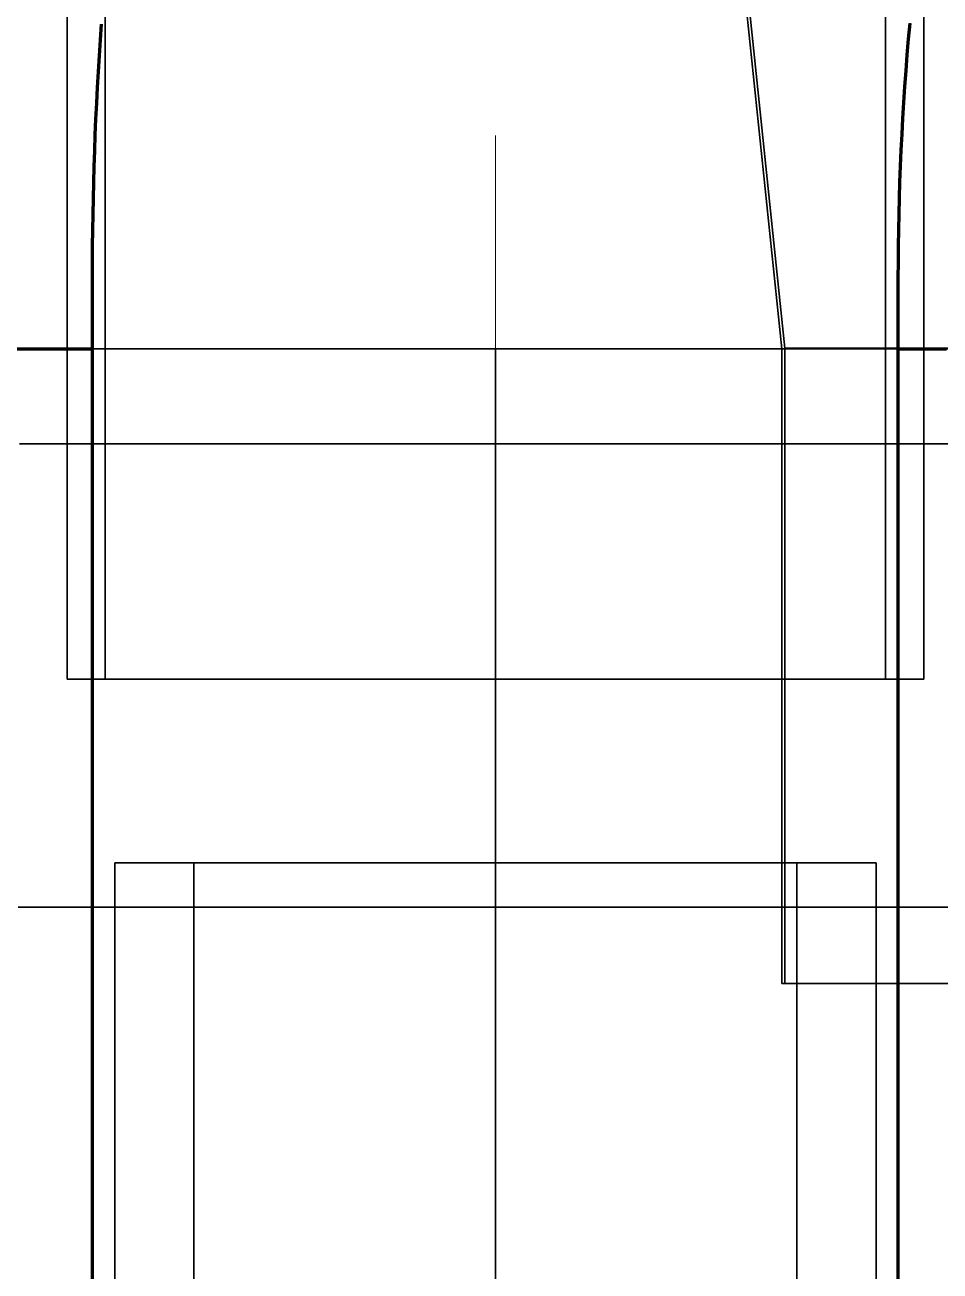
# Model space of a CAD drawing. Header units: millimetres. Extents: x 0 to 2382, y 0 to 420.
# Drawn here: x 287.93 to 290.814, y 310.832 to 314.759 of the extents above; entities that cross this region are included whole.
import ezdxf

# ---------------------------------------------------------------- set-up
doc = ezdxf.new("R2010")
doc.units = ezdxf.units.MM
doc.linetypes.add('IRAM-E-TRAZOS', pattern=[5, 4, -1])
doc.linetypes.add('IRAM-F-TRAZO-PUNTO', pattern=[20, 15, -2, 1, -2])
for name, color, linetype, lineweight in [('01-VISIBLE', 7, 'CONTINUOUS', 70), ('02-OCULTA', 4, 'IRAM-E-TRAZOS', 35), ('03-EJE', 1, 'IRAM-F-TRAZO-PUNTO', 18), ('08-FINA', 5, 'CONTINUOUS', 18)]:
    doc.layers.add(name, color=color, linetype=linetype, lineweight=lineweight)

msp = doc.modelspace()

# ---------------------------------------------------------------- linework, layer by layer
at = {"layer": '01-VISIBLE'}
for p, q in [((288.1425, 285), (288.1425, 313.9621)), ((290.6825, 285), (290.6825, 313.9621))]:
    msp.add_line(p, q, dxfattribs=at)
for points in [[(288.1425, 313.9621), (288.1426, 314.0121), (288.1429, 314.0621), (288.1435, 314.1121), (288.1443, 314.1621), (288.1453, 314.2121), (288.1465, 314.2621), (288.1479, 314.3121), (288.1496, 314.362), (288.1515, 314.412), (288.1536, 314.462), (288.1559, 314.5119), (288.1585, 314.5619), (288.1612, 314.6118), (288.1642, 314.6617), (288.1675, 314.7116), (288.1709, 314.7615)], [(290.6825, 313.9621), (290.6826, 314.0123), (290.6831, 314.0625), (290.6838, 314.1127), (290.6848, 314.163), (290.6861, 314.2132), (290.6877, 314.2634), (290.6896, 314.3136), (290.6917, 314.3638), (290.6942, 314.4139), (290.6969, 314.4641), (290.7, 314.5142), (290.7033, 314.5643), (290.7069, 314.6144), (290.7108, 314.6645), (290.715, 314.7146), (290.7195, 314.7646)], [(287.8901, 313.7382), (287.9406, 313.7382), (287.991, 313.7382), (288.0415, 313.7382), (288.092, 313.7382), (288.1425, 313.7382)], [(290.6825, 313.7382), (290.733, 313.7382), (290.7835, 313.7382), (290.834, 313.7382)]]:
    msp.add_lwpolyline(points, dxfattribs=at)
at = {"layer": '02-OCULTA'}
for p, q in [((288.0625, 312.6969), (288.0625, 316.1969)), ((288.1825, 312.6969), (288.1825, 316.1969)), ((290.6425, 312.6969), (290.6425, 316.1969)), ((290.7625, 312.6969), (290.7625, 316.1969)), ((290.315, 313.7382), (290.19, 314.9382)), ((290.1989, 314.9504), (290.325, 313.7403)), ((288.1425, 313.9621), (288.1425, 285)), ((290.6825, 313.9621), (290.6825, 285)), ((289.4125, 313.7382), (289.4125, 309.461)), ((292.913, 313.7382), (290.315, 313.7382)), ((290.315, 311.7382), (290.315, 313.7382)), ((290.325, 313.7403), (290.325, 311.7382)), ((290.325, 313.7403), (292.923, 313.7403)), ((288.2125, 219.685), (288.2125, 312.1182)), ((288.4625, 219.685), (288.4625, 312.1182)), ((290.3625, 219.685), (290.3625, 312.1182)), ((290.6125, 219.685), (290.6125, 312.1182)), ((290.315, 311.7382), (292.913, 311.7382)), ((290.325, 311.7382), (290.315, 311.7382)), ((290.325, 311.7382), (292.923, 311.7382))]:
    msp.add_line(p, q, dxfattribs=at)
for points in [[(288.1709, 314.7615), (288.1675, 314.7116), (288.1642, 314.6617), (288.1612, 314.6118), (288.1585, 314.5619), (288.1559, 314.5119), (288.1536, 314.462), (288.1515, 314.412), (288.1496, 314.362), (288.1479, 314.3121), (288.1465, 314.2621), (288.1453, 314.2121), (288.1443, 314.1621), (288.1435, 314.1121), (288.1429, 314.0621), (288.1426, 314.0121), (288.1425, 313.9621)], [(290.7195, 314.7646), (290.715, 314.7146), (290.7108, 314.6645), (290.7069, 314.6144), (290.7033, 314.5643), (290.7, 314.5142), (290.6969, 314.4641), (290.6942, 314.4139), (290.6917, 314.3638), (290.6896, 314.3136), (290.6877, 314.2634), (290.6861, 314.2132), (290.6848, 314.163), (290.6838, 314.1127), (290.6831, 314.0625), (290.6826, 314.0123), (290.6825, 313.9621)], [(289.4125, 313.7382), (289.3624, 313.7382), (289.3122, 313.7382), (289.2621, 313.7382), (289.2119, 313.7382), (289.1618, 313.7382), (289.1116, 313.7382), (289.0615, 313.7382), (289.0113, 313.7382), (288.9612, 313.7382), (288.911, 313.7382), (288.8609, 313.7382), (288.8107, 313.7382), (288.7606, 313.7382), (288.7104, 313.7382), (288.6603, 313.7382), (288.6101, 313.7382), (288.56, 313.7382), (288.5098, 313.7382), (288.4597, 313.7382), (288.4095, 313.7382), (288.3594, 313.7382), (288.3092, 313.7382), (288.2591, 313.7382), (288.2089, 313.7382), (288.1588, 313.7382), (288.1086, 313.7382), (288.0585, 313.7382), (288.0083, 313.7382), (287.9582, 313.7382), (287.908, 313.7382)], [(287.908, 313.7382), (287.9582, 313.7382), (288.0083, 313.7382), (288.0585, 313.7382), (288.1086, 313.7382), (288.1588, 313.7382), (288.2089, 313.7382), (288.2591, 313.7382), (288.3092, 313.7382), (288.3594, 313.7382), (288.4095, 313.7382), (288.4597, 313.7382), (288.5098, 313.7382), (288.56, 313.7382), (288.6101, 313.7382), (288.6603, 313.7382), (288.7104, 313.7382), (288.7606, 313.7382), (288.8107, 313.7382), (288.8609, 313.7382), (288.911, 313.7382), (288.9612, 313.7382), (289.0113, 313.7382), (289.0615, 313.7382), (289.1116, 313.7382), (289.1618, 313.7382), (289.2119, 313.7382), (289.2621, 313.7382), (289.3122, 313.7382), (289.3624, 313.7382), (289.4125, 313.7382), (289.4626, 313.7382), (289.5128, 313.7382), (289.5629, 313.7382), (289.6131, 313.7382), (289.6632, 313.7382), (289.7134, 313.7382), (289.7635, 313.7382), (289.8137, 313.7382), (289.8638, 313.7382), (289.914, 313.7382), (289.9641, 313.7382), (290.0143, 313.7382), (290.0644, 313.7382), (290.1146, 313.7382), (290.1647, 313.7382), (290.2149, 313.7382), (290.265, 313.7382), (290.3152, 313.7382), (290.3653, 313.7382), (290.4155, 313.7382), (290.4656, 313.7382), (290.5158, 313.7382), (290.5659, 313.7382), (290.6161, 313.7382), (290.6662, 313.7382), (290.7164, 313.7382), (290.7665, 313.7382), (290.8167, 313.7382)], [(289.4125, 313.7382), (289.3624, 313.7382), (289.3122, 313.7382), (289.2621, 313.7382), (289.2119, 313.7382), (289.1618, 313.7382), (289.1116, 313.7382), (289.0615, 313.7382), (289.0113, 313.7382), (288.9612, 313.7382), (288.911, 313.7382), (288.8609, 313.7382), (288.8107, 313.7382), (288.7606, 313.7382), (288.7104, 313.7382), (288.6603, 313.7382), (288.6101, 313.7382), (288.56, 313.7382), (288.5098, 313.7382), (288.4597, 313.7382), (288.4095, 313.7382), (288.3594, 313.7382), (288.3092, 313.7382), (288.2591, 313.7382), (288.2089, 313.7382), (288.1588, 313.7382), (288.1086, 313.7382), (288.0585, 313.7382), (288.0083, 313.7382), (287.9582, 313.7382), (287.908, 313.7382)], [(287.908, 313.7382), (287.9582, 313.7382), (288.0083, 313.7382), (288.0585, 313.7382), (288.1086, 313.7382), (288.1588, 313.7382), (288.2089, 313.7382), (288.2591, 313.7382), (288.3092, 313.7382), (288.3594, 313.7382), (288.4095, 313.7382), (288.4597, 313.7382), (288.5098, 313.7382), (288.56, 313.7382), (288.6101, 313.7382), (288.6603, 313.7382), (288.7104, 313.7382), (288.7606, 313.7382), (288.8107, 313.7382), (288.8609, 313.7382), (288.911, 313.7382), (288.9612, 313.7382), (289.0113, 313.7382), (289.0615, 313.7382), (289.1116, 313.7382), (289.1618, 313.7382), (289.2119, 313.7382), (289.2621, 313.7382), (289.3122, 313.7382), (289.3624, 313.7382), (289.4125, 313.7382), (289.4626, 313.7382), (289.5128, 313.7382), (289.5629, 313.7382), (289.6131, 313.7382), (289.6632, 313.7382), (289.7134, 313.7382), (289.7635, 313.7382), (289.8137, 313.7382), (289.8638, 313.7382), (289.914, 313.7382), (289.9641, 313.7382), (290.0143, 313.7382), (290.0644, 313.7382), (290.1146, 313.7382), (290.1647, 313.7382), (290.2149, 313.7382), (290.265, 313.7382), (290.3152, 313.7382), (290.3653, 313.7382), (290.4155, 313.7382), (290.4656, 313.7382), (290.5158, 313.7382), (290.5659, 313.7382), (290.6161, 313.7382), (290.6662, 313.7382), (290.7164, 313.7382), (290.7665, 313.7382), (290.8167, 313.7382)], [(289.4125, 313.7382), (289.3624, 313.7382), (289.3122, 313.7382), (289.2621, 313.7382), (289.2119, 313.7382), (289.1618, 313.7382), (289.1117, 313.7382), (289.0615, 313.7382), (289.0114, 313.7382), (288.9612, 313.7382), (288.9111, 313.7382), (288.861, 313.7382), (288.8108, 313.7382), (288.7607, 313.7382), (288.7106, 313.7382), (288.6604, 313.7382), (288.6103, 313.7382), (288.5601, 313.7382), (288.51, 313.7382), (288.4599, 313.7382), (288.4097, 313.7382), (288.3596, 313.7382), (288.3094, 313.7382), (288.2593, 313.7382), (288.2092, 313.7382), (288.159, 313.7382), (288.1089, 313.7382), (288.0587, 313.7382), (288.0086, 313.7382), (287.9585, 313.7382), (287.9083, 313.7382)], [(287.9083, 313.7382), (287.9585, 313.7382), (288.0086, 313.7382), (288.0587, 313.7382), (288.1089, 313.7382), (288.159, 313.7382), (288.2092, 313.7382), (288.2593, 313.7382), (288.3094, 313.7382), (288.3596, 313.7382), (288.4097, 313.7382), (288.4599, 313.7382), (288.51, 313.7382), (288.5601, 313.7382), (288.6103, 313.7382), (288.6604, 313.7382), (288.7106, 313.7382), (288.7607, 313.7382), (288.8108, 313.7382), (288.861, 313.7382), (288.9111, 313.7382), (288.9612, 313.7382), (289.0114, 313.7382), (289.0615, 313.7382), (289.1117, 313.7382), (289.1618, 313.7382), (289.2119, 313.7382), (289.2621, 313.7382), (289.3122, 313.7382), (289.3624, 313.7382), (289.4125, 313.7382), (289.4626, 313.7382), (289.5128, 313.7382), (289.5629, 313.7382), (289.6131, 313.7382), (289.6632, 313.7382), (289.7133, 313.7382), (289.7635, 313.7382), (289.8136, 313.7382), (289.8637, 313.7382), (289.9139, 313.7382), (289.964, 313.7382), (290.0142, 313.7382), (290.0643, 313.7382), (290.1144, 313.7382), (290.1646, 313.7382), (290.2147, 313.7382), (290.2649, 313.7382), (290.315, 313.7382), (290.3651, 313.7382), (290.4153, 313.7382), (290.4654, 313.7382), (290.5156, 313.7382), (290.5657, 313.7382), (290.6158, 313.7382), (290.666, 313.7382), (290.7161, 313.7382), (290.7662, 313.7382), (290.8164, 313.7382)], [(289.4125, 313.7382), (289.3625, 313.7382), (289.3125, 313.7382), (289.2625, 313.7382), (289.2125, 313.7382), (289.1625, 313.7382), (289.1125, 313.7382), (289.0625, 313.7382), (289.0125, 313.7382), (288.9625, 313.7382), (288.9125, 313.7382), (288.8625, 313.7382), (288.8125, 313.7382), (288.7625, 313.7382), (288.7125, 313.7382), (288.6625, 313.7382), (288.6125, 313.7382), (288.5625, 313.7382), (288.5125, 313.7382), (288.4625, 313.7382), (288.4125, 313.7382), (288.3625, 313.7382), (288.3125, 313.7382), (288.2625, 313.7382), (288.2125, 313.7382), (288.1625, 313.7382), (288.1125, 313.7382), (288.0625, 313.7382), (288.0125, 313.7382), (287.9625, 313.7382), (287.9125, 313.7382)], [(289.4125, 313.7382), (289.3625, 313.7382), (289.3125, 313.7382), (289.2625, 313.7382), (289.2125, 313.7382), (289.1625, 313.7382), (289.1125, 313.7382), (289.0625, 313.7382), (289.0125, 313.7382), (288.9625, 313.7382), (288.9125, 313.7382), (288.8625, 313.7382), (288.8125, 313.7382), (288.7625, 313.7382), (288.7125, 313.7382), (288.6625, 313.7382), (288.6125, 313.7382), (288.5625, 313.7382), (288.5125, 313.7382), (288.4625, 313.7382), (288.4125, 313.7382), (288.3625, 313.7382), (288.3125, 313.7382), (288.2625, 313.7382), (288.2125, 313.7382), (288.1625, 313.7382), (288.1125, 313.7382), (288.0625, 313.7382), (288.0125, 313.7382), (287.9625, 313.7382), (287.9125, 313.7382)], [(287.9125, 313.7382), (287.9625, 313.7382), (288.0125, 313.7382), (288.0625, 313.7382), (288.1125, 313.7382), (288.1625, 313.7382), (288.2125, 313.7382), (288.2625, 313.7382), (288.3125, 313.7382), (288.3625, 313.7382), (288.4125, 313.7382), (288.4625, 313.7382), (288.5125, 313.7382), (288.5625, 313.7382), (288.6125, 313.7382), (288.6625, 313.7382), (288.7125, 313.7382), (288.7625, 313.7382), (288.8125, 313.7382), (288.8625, 313.7382), (288.9125, 313.7382), (288.9625, 313.7382), (289.0125, 313.7382), (289.0625, 313.7382), (289.1125, 313.7382), (289.1625, 313.7382), (289.2125, 313.7382), (289.2625, 313.7382), (289.3125, 313.7382), (289.3625, 313.7382), (289.4125, 313.7382), (289.4625, 313.7382), (289.5125, 313.7382), (289.5625, 313.7382), (289.6125, 313.7382), (289.6625, 313.7382), (289.7125, 313.7382), (289.7625, 313.7382), (289.8125, 313.7382), (289.8625, 313.7382), (289.9125, 313.7382), (289.9625, 313.7382), (290.0125, 313.7382), (290.0625, 313.7382), (290.1125, 313.7382), (290.1625, 313.7382), (290.2125, 313.7382), (290.2625, 313.7382), (290.3125, 313.7382), (290.3625, 313.7382), (290.4125, 313.7382), (290.4625, 313.7382), (290.5125, 313.7382), (290.5625, 313.7382), (290.6125, 313.7382), (290.6625, 313.7382), (290.7125, 313.7382), (290.7625, 313.7382), (290.8125, 313.7382), (290.8625, 313.7382)], [(289.4125, 313.7382), (289.3625, 313.7382), (289.3125, 313.7382), (289.2625, 313.7382), (289.2125, 313.7382), (289.1625, 313.7382), (289.1125, 313.7382), (289.0625, 313.7382), (289.0125, 313.7382), (288.9625, 313.7382), (288.9125, 313.7382), (288.8625, 313.7382), (288.8125, 313.7382), (288.7625, 313.7382), (288.7125, 313.7382), (288.6625, 313.7382), (288.6125, 313.7382), (288.5625, 313.7382), (288.5125, 313.7382), (288.4625, 313.7382), (288.4125, 313.7382), (288.3625, 313.7382), (288.3125, 313.7382), (288.2625, 313.7382), (288.2125, 313.7382), (288.1625, 313.7382), (288.1125, 313.7382), (288.0625, 313.7382), (288.0125, 313.7382), (287.9625, 313.7382), (287.9125, 313.7382)], [(287.9125, 313.7382), (287.9625, 313.7382), (288.0125, 313.7382), (288.0625, 313.7382), (288.1125, 313.7382), (288.1625, 313.7382), (288.2125, 313.7382), (288.2625, 313.7382), (288.3125, 313.7382), (288.3625, 313.7382), (288.4125, 313.7382), (288.4625, 313.7382), (288.5125, 313.7382), (288.5625, 313.7382), (288.6125, 313.7382), (288.6625, 313.7382), (288.7125, 313.7382), (288.7625, 313.7382), (288.8125, 313.7382), (288.8625, 313.7382), (288.9125, 313.7382), (288.9625, 313.7382), (289.0125, 313.7382), (289.0625, 313.7382), (289.1125, 313.7382), (289.1625, 313.7382), (289.2125, 313.7382), (289.2625, 313.7382), (289.3125, 313.7382), (289.3625, 313.7382), (289.4125, 313.7382), (289.4625, 313.7382), (289.5125, 313.7382), (289.5625, 313.7382), (289.6125, 313.7382), (289.6625, 313.7382), (289.7125, 313.7382), (289.7625, 313.7382), (289.8125, 313.7382), (289.8625, 313.7382), (289.9125, 313.7382), (289.9625, 313.7382), (290.0125, 313.7382), (290.0625, 313.7382), (290.1125, 313.7382), (290.1625, 313.7382), (290.2125, 313.7382), (290.2625, 313.7382), (290.3125, 313.7382), (290.3625, 313.7382), (290.4125, 313.7382), (290.4625, 313.7382), (290.5125, 313.7382), (290.5625, 313.7382), (290.6125, 313.7382), (290.6625, 313.7382), (290.7125, 313.7382), (290.7625, 313.7382), (290.8125, 313.7382), (290.8625, 313.7382)], [(289.4125, 313.7382), (289.3625, 313.7382), (289.3125, 313.7382), (289.2625, 313.7382), (289.2125, 313.7382), (289.1625, 313.7382), (289.1125, 313.7382), (289.0625, 313.7382), (289.0125, 313.7382), (288.9625, 313.7382), (288.9125, 313.7382), (288.8625, 313.7382), (288.8125, 313.7382), (288.7625, 313.7382), (288.7125, 313.7382), (288.6625, 313.7382), (288.6125, 313.7382), (288.5625, 313.7382), (288.5125, 313.7382), (288.4625, 313.7382), (288.4125, 313.7382), (288.3625, 313.7382), (288.3125, 313.7382), (288.2625, 313.7382), (288.2125, 313.7382), (288.1625, 313.7382), (288.1125, 313.7382), (288.0625, 313.7382), (288.0125, 313.7382), (287.9625, 313.7382), (287.9125, 313.7382)], [(287.9125, 313.7382), (287.9625, 313.7382), (288.0125, 313.7382), (288.0625, 313.7382), (288.1125, 313.7382), (288.1625, 313.7382), (288.2125, 313.7382), (288.2625, 313.7382), (288.3125, 313.7382), (288.3625, 313.7382), (288.4125, 313.7382), (288.4625, 313.7382), (288.5125, 313.7382), (288.5625, 313.7382), (288.6125, 313.7382), (288.6625, 313.7382), (288.7125, 313.7382), (288.7625, 313.7382), (288.8125, 313.7382), (288.8625, 313.7382), (288.9125, 313.7382), (288.9625, 313.7382), (289.0125, 313.7382), (289.0625, 313.7382), (289.1125, 313.7382), (289.1625, 313.7382), (289.2125, 313.7382), (289.2625, 313.7382), (289.3125, 313.7382), (289.3625, 313.7382), (289.4125, 313.7382), (289.4625, 313.7382), (289.5125, 313.7382), (289.5625, 313.7382), (289.6125, 313.7382), (289.6625, 313.7382), (289.7125, 313.7382), (289.7625, 313.7382), (289.8125, 313.7382), (289.8625, 313.7382), (289.9125, 313.7382), (289.9625, 313.7382), (290.0125, 313.7382), (290.0625, 313.7382), (290.1125, 313.7382), (290.1625, 313.7382), (290.2125, 313.7382), (290.2625, 313.7382), (290.3125, 313.7382), (290.3625, 313.7382), (290.4125, 313.7382), (290.4625, 313.7382), (290.5125, 313.7382), (290.5625, 313.7382), (290.6125, 313.7382), (290.6625, 313.7382), (290.7125, 313.7382), (290.7625, 313.7382), (290.8125, 313.7382), (290.8625, 313.7382)], [(289.4125, 313.7382), (289.3625, 313.7382), (289.3125, 313.7382), (289.2625, 313.7382), (289.2125, 313.7382), (289.1625, 313.7382), (289.1125, 313.7382), (289.0625, 313.7382), (289.0125, 313.7382), (288.9625, 313.7382), (288.9125, 313.7382), (288.8625, 313.7382), (288.8125, 313.7382), (288.7625, 313.7382), (288.7125, 313.7382), (288.6625, 313.7382), (288.6125, 313.7382), (288.5625, 313.7382), (288.5125, 313.7382), (288.4625, 313.7382), (288.4125, 313.7382), (288.3625, 313.7382), (288.3125, 313.7382), (288.2625, 313.7382), (288.2125, 313.7382), (288.1625, 313.7382), (288.1125, 313.7382), (288.0625, 313.7382), (288.0125, 313.7382), (287.9625, 313.7382), (287.9125, 313.7382)], [(287.9125, 313.7382), (287.9625, 313.7382), (288.0125, 313.7382), (288.0625, 313.7382), (288.1125, 313.7382), (288.1625, 313.7382), (288.2125, 313.7382), (288.2625, 313.7382), (288.3125, 313.7382), (288.3625, 313.7382), (288.4125, 313.7382), (288.4625, 313.7382), (288.5125, 313.7382), (288.5625, 313.7382), (288.6125, 313.7382), (288.6625, 313.7382), (288.7125, 313.7382), (288.7625, 313.7382), (288.8125, 313.7382), (288.8625, 313.7382), (288.9125, 313.7382), (288.9625, 313.7382), (289.0125, 313.7382), (289.0625, 313.7382), (289.1125, 313.7382), (289.1625, 313.7382), (289.2125, 313.7382), (289.2625, 313.7382), (289.3125, 313.7382), (289.3625, 313.7382), (289.4125, 313.7382), (289.4625, 313.7382), (289.5125, 313.7382), (289.5625, 313.7382), (289.6125, 313.7382), (289.6625, 313.7382), (289.7125, 313.7382), (289.7625, 313.7382), (289.8125, 313.7382), (289.8625, 313.7382), (289.9125, 313.7382), (289.9625, 313.7382), (290.0125, 313.7382), (290.0625, 313.7382), (290.1125, 313.7382), (290.1625, 313.7382), (290.2125, 313.7382), (290.2625, 313.7382), (290.3125, 313.7382), (290.3625, 313.7382), (290.4125, 313.7382), (290.4625, 313.7382), (290.5125, 313.7382), (290.5625, 313.7382), (290.6125, 313.7382), (290.6625, 313.7382), (290.7125, 313.7382), (290.7625, 313.7382), (290.8125, 313.7382), (290.8625, 313.7382)], [(288.1425, 313.7382), (288.1933, 313.7382), (288.2441, 313.7382), (288.2949, 313.7382), (288.3457, 313.7382), (288.3965, 313.7382), (288.4473, 313.7382), (288.4981, 313.7382), (288.5489, 313.7382), (288.5997, 313.7382), (288.6505, 313.7382), (288.7013, 313.7382), (288.7521, 313.7382), (288.8029, 313.7382), (288.8537, 313.7382), (288.9045, 313.7382), (288.9553, 313.7382), (289.0061, 313.7382), (289.0569, 313.7382), (289.1077, 313.7382), (289.1585, 313.7382), (289.2093, 313.7382), (289.2601, 313.7382), (289.3109, 313.7382), (289.3617, 313.7382), (289.4125, 313.7382), (289.4633, 313.7382), (289.5141, 313.7382), (289.5649, 313.7382), (289.6157, 313.7382), (289.6665, 313.7382), (289.7173, 313.7382), (289.7681, 313.7382), (289.8189, 313.7382), (289.8697, 313.7382), (289.9205, 313.7382), (289.9713, 313.7382), (290.0221, 313.7382), (290.0729, 313.7382), (290.1237, 313.7382), (290.1745, 313.7382), (290.2253, 313.7382), (290.2761, 313.7382), (290.3269, 313.7382), (290.3777, 313.7382), (290.4285, 313.7382), (290.4793, 313.7382), (290.5301, 313.7382), (290.5809, 313.7382), (290.6317, 313.7382), (290.6825, 313.7382)], [(290.8164, 313.7382), (290.7662, 313.7382), (290.7161, 313.7382), (290.666, 313.7382), (290.6158, 313.7382), (290.5657, 313.7382), (290.5156, 313.7382), (290.4654, 313.7382), (290.4153, 313.7382), (290.3651, 313.7382), (290.315, 313.7382), (290.2649, 313.7382), (290.2147, 313.7382), (290.1646, 313.7382), (290.1144, 313.7382), (290.0643, 313.7382), (290.0142, 313.7382), (289.964, 313.7382), (289.9139, 313.7382), (289.8637, 313.7382), (289.8136, 313.7382), (289.7635, 313.7382), (289.7133, 313.7382), (289.6632, 313.7382), (289.6131, 313.7382), (289.5629, 313.7382), (289.5128, 313.7382), (289.4626, 313.7382), (289.4125, 313.7382)], [(290.8286, 313.7382), (290.778, 313.7382), (290.7274, 313.7382), (290.6769, 313.7382), (290.6263, 313.7382), (290.5757, 313.7382), (290.5251, 313.7382), (290.4746, 313.7382), (290.424, 313.7382), (290.3734, 313.7382), (290.3228, 313.7382), (290.2723, 313.7382), (290.2217, 313.7382), (290.1711, 313.7382), (290.1205, 313.7382), (290.07, 313.7382), (290.0194, 313.7382), (289.9688, 313.7382), (289.9182, 313.7382), (289.8677, 313.7382), (289.8171, 313.7382), (289.7665, 313.7382), (289.7159, 313.7382), (289.6654, 313.7382), (289.6148, 313.7382), (289.5642, 313.7382), (289.5136, 313.7382), (289.4631, 313.7382), (289.4125, 313.7382)], [(290.8314, 313.7382), (290.7807, 313.7382), (290.7301, 313.7382), (290.6794, 313.7382), (290.6287, 313.7382), (290.578, 313.7382), (290.5274, 313.7382), (290.4767, 313.7382), (290.426, 313.7382), (290.3753, 313.7382), (290.3247, 313.7382), (290.274, 313.7382), (290.2233, 313.7382), (290.1726, 313.7382), (290.122, 313.7382), (290.0713, 313.7382), (290.0206, 313.7382), (289.9699, 313.7382), (289.9193, 313.7382), (289.8686, 313.7382), (289.8179, 313.7382), (289.7672, 313.7382), (289.7166, 313.7382), (289.6659, 313.7382), (289.6152, 313.7382), (289.5645, 313.7382), (289.5139, 313.7382), (289.4632, 313.7382), (289.4125, 313.7382)], [(290.8167, 313.7382), (290.7665, 313.7382), (290.7164, 313.7382), (290.6662, 313.7382), (290.6161, 313.7382), (290.5659, 313.7382), (290.5158, 313.7382), (290.4656, 313.7382), (290.4155, 313.7382), (290.3653, 313.7382), (290.3152, 313.7382), (290.265, 313.7382), (290.2149, 313.7382), (290.1647, 313.7382), (290.1146, 313.7382), (290.0644, 313.7382), (290.0143, 313.7382), (289.9641, 313.7382), (289.914, 313.7382), (289.8638, 313.7382), (289.8137, 313.7382), (289.7635, 313.7382), (289.7134, 313.7382), (289.6632, 313.7382), (289.6131, 313.7382), (289.5629, 313.7382), (289.5128, 313.7382), (289.4626, 313.7382), (289.4125, 313.7382)], [(290.8296, 313.7382), (290.779, 313.7382), (290.7284, 313.7382), (290.6777, 313.7382), (290.6271, 313.7382), (290.5765, 313.7382), (290.5259, 313.7382), (290.4753, 313.7382), (290.4247, 313.7382), (290.3741, 313.7382), (290.3235, 313.7382), (290.2729, 313.7382), (290.2223, 313.7382), (290.1716, 313.7382), (290.121, 313.7382), (290.0704, 313.7382), (290.0198, 313.7382), (289.9692, 313.7382), (289.9186, 313.7382), (289.868, 313.7382), (289.8174, 313.7382), (289.7668, 313.7382), (289.7162, 313.7382), (289.6655, 313.7382), (289.6149, 313.7382), (289.5643, 313.7382), (289.5137, 313.7382), (289.4631, 313.7382), (289.4125, 313.7382)], [(290.8167, 313.7382), (290.7665, 313.7382), (290.7164, 313.7382), (290.6662, 313.7382), (290.6161, 313.7382), (290.5659, 313.7382), (290.5158, 313.7382), (290.4656, 313.7382), (290.4155, 313.7382), (290.3653, 313.7382), (290.3152, 313.7382), (290.265, 313.7382), (290.2149, 313.7382), (290.1647, 313.7382), (290.1146, 313.7382), (290.0644, 313.7382), (290.0143, 313.7382), (289.9641, 313.7382), (289.914, 313.7382), (289.8638, 313.7382), (289.8137, 313.7382), (289.7635, 313.7382), (289.7134, 313.7382), (289.6632, 313.7382), (289.6131, 313.7382), (289.5629, 313.7382), (289.5128, 313.7382), (289.4626, 313.7382), (289.4125, 313.7382)], [(290.8307, 313.7382), (290.78, 313.7382), (290.7294, 313.7382), (290.6787, 313.7382), (290.6281, 313.7382), (290.5774, 313.7382), (290.5268, 313.7382), (290.4761, 313.7382), (290.4255, 313.7382), (290.3748, 313.7382), (290.3242, 313.7382), (290.2735, 313.7382), (290.2229, 313.7382), (290.1722, 313.7382), (290.1216, 313.7382), (290.0709, 313.7382), (290.0203, 313.7382), (289.9696, 313.7382), (289.919, 313.7382), (289.8683, 313.7382), (289.8177, 313.7382), (289.767, 313.7382), (289.7164, 313.7382), (289.6657, 313.7382), (289.6151, 313.7382), (289.5644, 313.7382), (289.5138, 313.7382), (289.4631, 313.7382), (289.4125, 313.7382)], [(290.8322, 313.7382), (290.7815, 313.7382), (290.7308, 313.7382), (290.6801, 313.7382), (290.6294, 313.7382), (290.5787, 313.7382), (290.528, 313.7382), (290.4773, 313.7382), (290.4266, 313.7382), (290.3759, 313.7382), (290.3252, 313.7382), (290.2745, 313.7382), (290.2238, 313.7382), (290.1731, 313.7382), (290.1224, 313.7382), (290.0717, 313.7382), (290.021, 313.7382), (289.9702, 313.7382), (289.9195, 313.7382), (289.8688, 313.7382), (289.8181, 313.7382), (289.7674, 313.7382), (289.7167, 313.7382), (289.666, 313.7382), (289.6153, 313.7382), (289.5646, 313.7382), (289.5139, 313.7382), (289.4632, 313.7382), (289.4125, 313.7382)], [(289.4125, 313.4382), (289.3625, 313.4382), (289.3125, 313.4382), (289.2625, 313.4382), (289.2125, 313.4382), (289.1625, 313.4382), (289.1125, 313.4382), (289.0625, 313.4382), (289.0125, 313.4382), (288.9625, 313.4382), (288.9125, 313.4382), (288.8625, 313.4382), (288.8125, 313.4382), (288.7625, 313.4382), (288.7125, 313.4382), (288.6625, 313.4382), (288.6125, 313.4382), (288.5625, 313.4382), (288.5125, 313.4382), (288.4625, 313.4382), (288.4125, 313.4382), (288.3625, 313.4382), (288.3125, 313.4382), (288.2625, 313.4382), (288.2125, 313.4382), (288.1625, 313.4382), (288.1125, 313.4382), (288.0625, 313.4382), (288.0125, 313.4382), (287.9625, 313.4382), (287.9125, 313.4382)], [(287.9125, 313.4382), (287.9625, 313.4382), (288.0125, 313.4382), (288.0625, 313.4382), (288.1125, 313.4382), (288.1625, 313.4382), (288.2125, 313.4382), (288.2625, 313.4382), (288.3125, 313.4382), (288.3625, 313.4382), (288.4125, 313.4382), (288.4625, 313.4382), (288.5125, 313.4382), (288.5625, 313.4382), (288.6125, 313.4382), (288.6625, 313.4382), (288.7125, 313.4382), (288.7625, 313.4382), (288.8125, 313.4382), (288.8625, 313.4382), (288.9125, 313.4382), (288.9625, 313.4382), (289.0125, 313.4382), (289.0625, 313.4382), (289.1125, 313.4382), (289.1625, 313.4382), (289.2125, 313.4382), (289.2625, 313.4382), (289.3125, 313.4382), (289.3625, 313.4382), (289.4125, 313.4382), (289.4625, 313.4382), (289.5125, 313.4382), (289.5625, 313.4382), (289.6125, 313.4382), (289.6625, 313.4382), (289.7125, 313.4382), (289.7625, 313.4382), (289.8125, 313.4382), (289.8625, 313.4382), (289.9125, 313.4382), (289.9625, 313.4382), (290.0125, 313.4382), (290.0625, 313.4382), (290.1125, 313.4382), (290.1625, 313.4382), (290.2125, 313.4382), (290.2625, 313.4382), (290.3125, 313.4382), (290.3625, 313.4382), (290.4125, 313.4382), (290.4625, 313.4382), (290.5125, 313.4382), (290.5625, 313.4382), (290.6125, 313.4382), (290.6625, 313.4382), (290.7125, 313.4382), (290.7625, 313.4382), (290.8125, 313.4382), (290.8625, 313.4382)], [(289.4125, 313.4382), (289.3625, 313.4382), (289.3125, 313.4382), (289.2625, 313.4382), (289.2125, 313.4382), (289.1625, 313.4382), (289.1125, 313.4382), (289.0625, 313.4382), (289.0125, 313.4382), (288.9625, 313.4382), (288.9125, 313.4382), (288.8625, 313.4382), (288.8125, 313.4382), (288.7625, 313.4382), (288.7125, 313.4382), (288.6625, 313.4382), (288.6125, 313.4382), (288.5625, 313.4382), (288.5125, 313.4382), (288.4625, 313.4382), (288.4125, 313.4382), (288.3625, 313.4382), (288.3125, 313.4382), (288.2625, 313.4382), (288.2125, 313.4382), (288.1625, 313.4382), (288.1125, 313.4382), (288.0625, 313.4382), (288.0125, 313.4382), (287.9625, 313.4382), (287.9125, 313.4382)], [(287.9125, 313.4382), (287.9625, 313.4382), (288.0125, 313.4382), (288.0625, 313.4382), (288.1125, 313.4382), (288.1625, 313.4382), (288.2125, 313.4382), (288.2625, 313.4382), (288.3125, 313.4382), (288.3625, 313.4382), (288.4125, 313.4382), (288.4625, 313.4382), (288.5125, 313.4382), (288.5625, 313.4382), (288.6125, 313.4382), (288.6625, 313.4382), (288.7125, 313.4382), (288.7625, 313.4382), (288.8125, 313.4382), (288.8625, 313.4382), (288.9125, 313.4382), (288.9625, 313.4382), (289.0125, 313.4382), (289.0625, 313.4382), (289.1125, 313.4382), (289.1625, 313.4382), (289.2125, 313.4382), (289.2625, 313.4382), (289.3125, 313.4382), (289.3625, 313.4382), (289.4125, 313.4382), (289.4625, 313.4382), (289.5125, 313.4382), (289.5625, 313.4382), (289.6125, 313.4382), (289.6625, 313.4382), (289.7125, 313.4382), (289.7625, 313.4382), (289.8125, 313.4382), (289.8625, 313.4382), (289.9125, 313.4382), (289.9625, 313.4382), (290.0125, 313.4382), (290.0625, 313.4382), (290.1125, 313.4382), (290.1625, 313.4382), (290.2125, 313.4382), (290.2625, 313.4382), (290.3125, 313.4382), (290.3625, 313.4382), (290.4125, 313.4382), (290.4625, 313.4382), (290.5125, 313.4382), (290.5625, 313.4382), (290.6125, 313.4382), (290.6625, 313.4382), (290.7125, 313.4382), (290.7625, 313.4382), (290.8125, 313.4382), (290.8625, 313.4382)], [(290.8307, 313.4382), (290.78, 313.4382), (290.7294, 313.4382), (290.6787, 313.4382), (290.6281, 313.4382), (290.5774, 313.4382), (290.5268, 313.4382), (290.4761, 313.4382), (290.4255, 313.4382), (290.3748, 313.4382), (290.3242, 313.4382), (290.2735, 313.4382), (290.2229, 313.4382), (290.1722, 313.4382), (290.1216, 313.4382), (290.0709, 313.4382), (290.0203, 313.4382), (289.9696, 313.4382), (289.919, 313.4382), (289.8683, 313.4382), (289.8177, 313.4382), (289.767, 313.4382), (289.7164, 313.4382), (289.6657, 313.4382), (289.6151, 313.4382), (289.5644, 313.4382), (289.5138, 313.4382), (289.4631, 313.4382), (289.4125, 313.4382)], [(290.8322, 313.4382), (290.7815, 313.4382), (290.7308, 313.4382), (290.6801, 313.4382), (290.6294, 313.4382), (290.5787, 313.4382), (290.528, 313.4382), (290.4773, 313.4382), (290.4266, 313.4382), (290.3759, 313.4382), (290.3252, 313.4382), (290.2745, 313.4382), (290.2238, 313.4382), (290.1731, 313.4382), (290.1224, 313.4382), (290.0717, 313.4382), (290.021, 313.4382), (289.9702, 313.4382), (289.9195, 313.4382), (289.8688, 313.4382), (289.8181, 313.4382), (289.7674, 313.4382), (289.7167, 313.4382), (289.666, 313.4382), (289.6153, 313.4382), (289.5646, 313.4382), (289.5139, 313.4382), (289.4632, 313.4382), (289.4125, 313.4382)], [(289.4125, 312.6969), (289.3625, 312.6969), (289.3125, 312.6969), (289.2625, 312.6969), (289.2125, 312.6969), (289.1625, 312.6969), (289.1125, 312.6969), (289.0625, 312.6969), (289.0125, 312.6969), (288.9625, 312.6969), (288.9125, 312.6969), (288.8625, 312.6969), (288.8125, 312.6969), (288.7625, 312.6969), (288.7125, 312.6969), (288.6625, 312.6969), (288.6125, 312.6969), (288.5625, 312.6969), (288.5125, 312.6969), (288.4625, 312.6969), (288.4125, 312.6969), (288.3625, 312.6969), (288.3125, 312.6969), (288.2625, 312.6969), (288.2125, 312.6969), (288.1625, 312.6969), (288.1125, 312.6969), (288.0625, 312.6969)], [(288.0625, 312.6969), (288.1125, 312.6969), (288.1625, 312.6969), (288.2125, 312.6969), (288.2625, 312.6969), (288.3125, 312.6969), (288.3625, 312.6969), (288.4125, 312.6969), (288.4625, 312.6969), (288.5125, 312.6969), (288.5625, 312.6969), (288.6125, 312.6969), (288.6625, 312.6969), (288.7125, 312.6969), (288.7625, 312.6969), (288.8125, 312.6969), (288.8625, 312.6969), (288.9125, 312.6969), (288.9625, 312.6969), (289.0125, 312.6969), (289.0625, 312.6969), (289.1125, 312.6969), (289.1625, 312.6969), (289.2125, 312.6969), (289.2625, 312.6969), (289.3125, 312.6969), (289.3625, 312.6969), (289.4125, 312.6969), (289.4625, 312.6969), (289.5125, 312.6969), (289.5625, 312.6969), (289.6125, 312.6969), (289.6625, 312.6969), (289.7125, 312.6969), (289.7625, 312.6969), (289.8125, 312.6969), (289.8625, 312.6969), (289.9125, 312.6969), (289.9625, 312.6969), (290.0125, 312.6969), (290.0625, 312.6969), (290.1125, 312.6969), (290.1625, 312.6969), (290.2125, 312.6969), (290.2625, 312.6969), (290.3125, 312.6969), (290.3625, 312.6969), (290.4125, 312.6969), (290.4625, 312.6969), (290.5125, 312.6969), (290.5625, 312.6969), (290.6125, 312.6969), (290.6625, 312.6969), (290.7125, 312.6969), (290.7625, 312.6969)], [(289.4125, 312.6969), (289.3612, 312.6969), (289.31, 312.6969), (289.2587, 312.6969), (289.2075, 312.6969), (289.1562, 312.6969), (289.105, 312.6969), (289.0537, 312.6969), (289.0025, 312.6969), (288.9512, 312.6969), (288.9, 312.6969), (288.8487, 312.6969), (288.7975, 312.6969), (288.7462, 312.6969), (288.695, 312.6969), (288.6437, 312.6969), (288.5925, 312.6969), (288.5412, 312.6969), (288.49, 312.6969), (288.4387, 312.6969), (288.3875, 312.6969), (288.3362, 312.6969), (288.285, 312.6969), (288.2337, 312.6969), (288.1825, 312.6969)], [(288.1825, 312.6969), (288.2327, 312.6969), (288.2829, 312.6969), (288.3331, 312.6969), (288.3833, 312.6969), (288.4335, 312.6969), (288.4837, 312.6969), (288.5339, 312.6969), (288.5841, 312.6969), (288.6343, 312.6969), (288.6845, 312.6969), (288.7347, 312.6969), (288.7849, 312.6969), (288.8352, 312.6969), (288.8854, 312.6969), (288.9356, 312.6969), (288.9858, 312.6969), (289.036, 312.6969), (289.0862, 312.6969), (289.1364, 312.6969), (289.1866, 312.6969), (289.2368, 312.6969), (289.287, 312.6969), (289.3372, 312.6969), (289.3874, 312.6969), (289.4376, 312.6969), (289.4878, 312.6969), (289.538, 312.6969), (289.5882, 312.6969), (289.6384, 312.6969), (289.6886, 312.6969), (289.7388, 312.6969), (289.789, 312.6969), (289.8392, 312.6969), (289.8894, 312.6969), (289.9396, 312.6969), (289.9898, 312.6969), (290.0401, 312.6969), (290.0903, 312.6969), (290.1405, 312.6969), (290.1907, 312.6969), (290.2409, 312.6969), (290.2911, 312.6969), (290.3413, 312.6969), (290.3915, 312.6969), (290.4417, 312.6969), (290.4919, 312.6969), (290.5421, 312.6969), (290.5923, 312.6969), (290.6425, 312.6969)], [(290.7625, 312.6969), (290.7106, 312.6969), (290.6587, 312.6969), (290.6067, 312.6969), (290.5548, 312.6969), (290.5029, 312.6969), (290.451, 312.6969), (290.399, 312.6969), (290.3471, 312.6969), (290.2952, 312.6969), (290.2433, 312.6969), (290.1913, 312.6969), (290.1394, 312.6969), (290.0875, 312.6969), (290.0356, 312.6969), (289.9837, 312.6969), (289.9317, 312.6969), (289.8798, 312.6969), (289.8279, 312.6969), (289.776, 312.6969), (289.724, 312.6969), (289.6721, 312.6969), (289.6202, 312.6969), (289.5683, 312.6969), (289.5163, 312.6969), (289.4644, 312.6969), (289.4125, 312.6969)], [(290.6425, 312.6969), (290.5912, 312.6969), (290.54, 312.6969), (290.4887, 312.6969), (290.4375, 312.6969), (290.3862, 312.6969), (290.335, 312.6969), (290.2837, 312.6969), (290.2325, 312.6969), (290.1812, 312.6969), (290.13, 312.6969), (290.0787, 312.6969), (290.0275, 312.6969), (289.9762, 312.6969), (289.925, 312.6969), (289.8737, 312.6969), (289.8225, 312.6969), (289.7712, 312.6969), (289.72, 312.6969), (289.6687, 312.6969), (289.6175, 312.6969), (289.5662, 312.6969), (289.515, 312.6969), (289.4637, 312.6969), (289.4125, 312.6969)], [(289.4125, 312.1182), (289.3625, 312.1182), (289.3125, 312.1182), (289.2625, 312.1182), (289.2125, 312.1182), (289.1625, 312.1182), (289.1125, 312.1182), (289.0625, 312.1182), (289.0125, 312.1182), (288.9625, 312.1182), (288.9125, 312.1182), (288.8625, 312.1182), (288.8125, 312.1182), (288.7625, 312.1182), (288.7125, 312.1182), (288.6625, 312.1182), (288.6125, 312.1182), (288.5625, 312.1182), (288.5125, 312.1182), (288.4625, 312.1182), (288.4125, 312.1182), (288.3625, 312.1182), (288.3125, 312.1182), (288.2625, 312.1182), (288.2125, 312.1182)], [(288.2125, 312.1182), (288.2625, 312.1182), (288.3125, 312.1182), (288.3625, 312.1182), (288.4125, 312.1182), (288.4625, 312.1182), (288.5125, 312.1182), (288.5625, 312.1182), (288.6125, 312.1182), (288.6625, 312.1182), (288.7125, 312.1182), (288.7625, 312.1182), (288.8125, 312.1182), (288.8625, 312.1182), (288.9125, 312.1182), (288.9625, 312.1182), (289.0125, 312.1182), (289.0625, 312.1182), (289.1125, 312.1182), (289.1625, 312.1182), (289.2125, 312.1182), (289.2625, 312.1182), (289.3125, 312.1182), (289.3625, 312.1182), (289.4125, 312.1182), (289.4625, 312.1182), (289.5125, 312.1182), (289.5625, 312.1182), (289.6125, 312.1182), (289.6625, 312.1182), (289.7125, 312.1182), (289.7625, 312.1182), (289.8125, 312.1182), (289.8625, 312.1182), (289.9125, 312.1182), (289.9625, 312.1182), (290.0125, 312.1182), (290.0625, 312.1182), (290.1125, 312.1182), (290.1625, 312.1182), (290.2125, 312.1182), (290.2625, 312.1182), (290.3125, 312.1182), (290.3625, 312.1182), (290.4125, 312.1182), (290.4625, 312.1182), (290.5125, 312.1182), (290.5625, 312.1182), (290.6125, 312.1182)], [(289.4125, 312.1182), (289.3625, 312.1182), (289.3125, 312.1182), (289.2625, 312.1182), (289.2125, 312.1182), (289.1625, 312.1182), (289.1125, 312.1182), (289.0625, 312.1182), (289.0125, 312.1182), (288.9625, 312.1182), (288.9125, 312.1182), (288.8625, 312.1182), (288.8125, 312.1182), (288.7625, 312.1182), (288.7125, 312.1182), (288.6625, 312.1182), (288.6125, 312.1182), (288.5625, 312.1182), (288.5125, 312.1182), (288.4625, 312.1182)], [(288.4625, 312.1182), (288.5125, 312.1182), (288.5625, 312.1182), (288.6125, 312.1182), (288.6625, 312.1182), (288.7125, 312.1182), (288.7625, 312.1182), (288.8125, 312.1182), (288.8625, 312.1182), (288.9125, 312.1182), (288.9625, 312.1182), (289.0125, 312.1182), (289.0625, 312.1182), (289.1125, 312.1182), (289.1625, 312.1182), (289.2125, 312.1182), (289.2625, 312.1182), (289.3125, 312.1182), (289.3625, 312.1182), (289.4125, 312.1182), (289.4625, 312.1182), (289.5125, 312.1182), (289.5625, 312.1182), (289.6125, 312.1182), (289.6625, 312.1182), (289.7125, 312.1182), (289.7625, 312.1182), (289.8125, 312.1182), (289.8625, 312.1182), (289.9125, 312.1182), (289.9625, 312.1182), (290.0125, 312.1182), (290.0625, 312.1182), (290.1125, 312.1182), (290.1625, 312.1182), (290.2125, 312.1182), (290.2625, 312.1182), (290.3125, 312.1182), (290.3625, 312.1182)], [(290.6125, 312.1182), (290.5603, 312.1182), (290.5082, 312.1182), (290.456, 312.1182), (290.4038, 312.1182), (290.3516, 312.1182), (290.2995, 312.1182), (290.2473, 312.1182), (290.1951, 312.1182), (290.1429, 312.1182), (290.0908, 312.1182), (290.0386, 312.1182), (289.9864, 312.1182), (289.9342, 312.1182), (289.8821, 312.1182), (289.8299, 312.1182), (289.7777, 312.1182), (289.7255, 312.1182), (289.6734, 312.1182), (289.6212, 312.1182), (289.569, 312.1182), (289.5168, 312.1182), (289.4647, 312.1182), (289.4125, 312.1182)], [(290.3625, 312.1182), (290.3125, 312.1182), (290.2625, 312.1182), (290.2125, 312.1182), (290.1625, 312.1182), (290.1125, 312.1182), (290.0625, 312.1182), (290.0125, 312.1182), (289.9625, 312.1182), (289.9125, 312.1182), (289.8625, 312.1182), (289.8125, 312.1182), (289.7625, 312.1182), (289.7125, 312.1182), (289.6625, 312.1182), (289.6125, 312.1182), (289.5625, 312.1182), (289.5125, 312.1182), (289.4625, 312.1182), (289.4125, 312.1182)], [(289.4125, 311.9782), (289.3624, 311.9782), (289.3122, 311.9782), (289.2621, 311.9782), (289.2119, 311.9782), (289.1618, 311.9782), (289.1116, 311.9782), (289.0615, 311.9782), (289.0113, 311.9782), (288.9612, 311.9782), (288.911, 311.9782), (288.8609, 311.9782), (288.8107, 311.9782), (288.7606, 311.9782), (288.7104, 311.9782), (288.6603, 311.9782), (288.6101, 311.9782), (288.56, 311.9782), (288.5098, 311.9782), (288.4597, 311.9782), (288.4095, 311.9782), (288.3594, 311.9782), (288.3092, 311.9782), (288.2591, 311.9782), (288.2089, 311.9782), (288.1588, 311.9782), (288.1086, 311.9782), (288.0585, 311.9782), (288.0083, 311.9782), (287.9582, 311.9782), (287.908, 311.9782)], [(287.908, 311.9782), (287.9582, 311.9782), (288.0083, 311.9782), (288.0585, 311.9782), (288.1086, 311.9782), (288.1588, 311.9782), (288.2089, 311.9782), (288.2591, 311.9782), (288.3092, 311.9782), (288.3594, 311.9782), (288.4095, 311.9782), (288.4597, 311.9782), (288.5098, 311.9782), (288.56, 311.9782), (288.6101, 311.9782), (288.6603, 311.9782), (288.7104, 311.9782), (288.7606, 311.9782), (288.8107, 311.9782), (288.8609, 311.9782), (288.911, 311.9782), (288.9612, 311.9782), (289.0113, 311.9782), (289.0615, 311.9782), (289.1116, 311.9782), (289.1618, 311.9782), (289.2119, 311.9782), (289.2621, 311.9782), (289.3122, 311.9782), (289.3624, 311.9782), (289.4125, 311.9782), (289.4626, 311.9782), (289.5128, 311.9782), (289.5629, 311.9782), (289.6131, 311.9782), (289.6632, 311.9782), (289.7134, 311.9782), (289.7635, 311.9782), (289.8137, 311.9782), (289.8638, 311.9782), (289.914, 311.9782), (289.9641, 311.9782), (290.0143, 311.9782), (290.0644, 311.9782), (290.1146, 311.9782), (290.1647, 311.9782), (290.2149, 311.9782), (290.265, 311.9782), (290.3152, 311.9782), (290.3653, 311.9782), (290.4155, 311.9782), (290.4656, 311.9782), (290.5158, 311.9782), (290.5659, 311.9782), (290.6161, 311.9782), (290.6662, 311.9782), (290.7164, 311.9782), (290.7665, 311.9782), (290.8167, 311.9782)], [(289.4125, 311.9782), (289.3625, 311.9782), (289.3125, 311.9782), (289.2625, 311.9782), (289.2125, 311.9782), (289.1625, 311.9782), (289.1125, 311.9782), (289.0625, 311.9782), (289.0125, 311.9782), (288.9625, 311.9782), (288.9125, 311.9782), (288.8625, 311.9782), (288.8125, 311.9782), (288.7625, 311.9782), (288.7125, 311.9782), (288.6625, 311.9782), (288.6125, 311.9782), (288.5625, 311.9782), (288.5125, 311.9782), (288.4625, 311.9782), (288.4125, 311.9782), (288.3625, 311.9782), (288.3125, 311.9782), (288.2625, 311.9782), (288.2125, 311.9782), (288.1625, 311.9782), (288.1125, 311.9782), (288.0625, 311.9782), (288.0125, 311.9782), (287.9625, 311.9782), (287.9125, 311.9782)], [(287.9125, 311.9782), (287.9625, 311.9782), (288.0125, 311.9782), (288.0625, 311.9782), (288.1125, 311.9782), (288.1625, 311.9782), (288.2125, 311.9782), (288.2625, 311.9782), (288.3125, 311.9782), (288.3625, 311.9782), (288.4125, 311.9782), (288.4625, 311.9782), (288.5125, 311.9782), (288.5625, 311.9782), (288.6125, 311.9782), (288.6625, 311.9782), (288.7125, 311.9782), (288.7625, 311.9782), (288.8125, 311.9782), (288.8625, 311.9782), (288.9125, 311.9782), (288.9625, 311.9782), (289.0125, 311.9782), (289.0625, 311.9782), (289.1125, 311.9782), (289.1625, 311.9782), (289.2125, 311.9782), (289.2625, 311.9782), (289.3125, 311.9782), (289.3625, 311.9782), (289.4125, 311.9782), (289.4625, 311.9782), (289.5125, 311.9782), (289.5625, 311.9782), (289.6125, 311.9782), (289.6625, 311.9782), (289.7125, 311.9782), (289.7625, 311.9782), (289.8125, 311.9782), (289.8625, 311.9782), (289.9125, 311.9782), (289.9625, 311.9782), (290.0125, 311.9782), (290.0625, 311.9782), (290.1125, 311.9782), (290.1625, 311.9782), (290.2125, 311.9782), (290.2625, 311.9782), (290.3125, 311.9782), (290.3625, 311.9782), (290.4125, 311.9782), (290.4625, 311.9782), (290.5125, 311.9782), (290.5625, 311.9782), (290.6125, 311.9782), (290.6625, 311.9782), (290.7125, 311.9782), (290.7625, 311.9782), (290.8125, 311.9782), (290.8625, 311.9782)], [(290.8314, 311.9782), (290.7807, 311.9782), (290.7301, 311.9782), (290.6794, 311.9782), (290.6287, 311.9782), (290.578, 311.9782), (290.5274, 311.9782), (290.4767, 311.9782), (290.426, 311.9782), (290.3753, 311.9782), (290.3247, 311.9782), (290.274, 311.9782), (290.2233, 311.9782), (290.1726, 311.9782), (290.122, 311.9782), (290.0713, 311.9782), (290.0206, 311.9782), (289.9699, 311.9782), (289.9193, 311.9782), (289.8686, 311.9782), (289.8179, 311.9782), (289.7672, 311.9782), (289.7166, 311.9782), (289.6659, 311.9782), (289.6152, 311.9782), (289.5645, 311.9782), (289.5139, 311.9782), (289.4632, 311.9782), (289.4125, 311.9782)], [(290.8167, 311.9782), (290.7665, 311.9782), (290.7164, 311.9782), (290.6662, 311.9782), (290.6161, 311.9782), (290.5659, 311.9782), (290.5158, 311.9782), (290.4656, 311.9782), (290.4155, 311.9782), (290.3653, 311.9782), (290.3152, 311.9782), (290.265, 311.9782), (290.2149, 311.9782), (290.1647, 311.9782), (290.1146, 311.9782), (290.0644, 311.9782), (290.0143, 311.9782), (289.9641, 311.9782), (289.914, 311.9782), (289.8638, 311.9782), (289.8137, 311.9782), (289.7635, 311.9782), (289.7134, 311.9782), (289.6632, 311.9782), (289.6131, 311.9782), (289.5629, 311.9782), (289.5128, 311.9782), (289.4626, 311.9782), (289.4125, 311.9782)]]:
    msp.add_lwpolyline(points, dxfattribs=at)
at = {"layer": '03-EJE'}
msp.add_line((289.4125, 216.41), (289.4125, 324.3623), dxfattribs=at)
at = {"layer": '08-FINA'}
msp.add_circle((283.45, 318.8003), 18.4167, dxfattribs=at)

doc.saveas('drawing.dxf')
